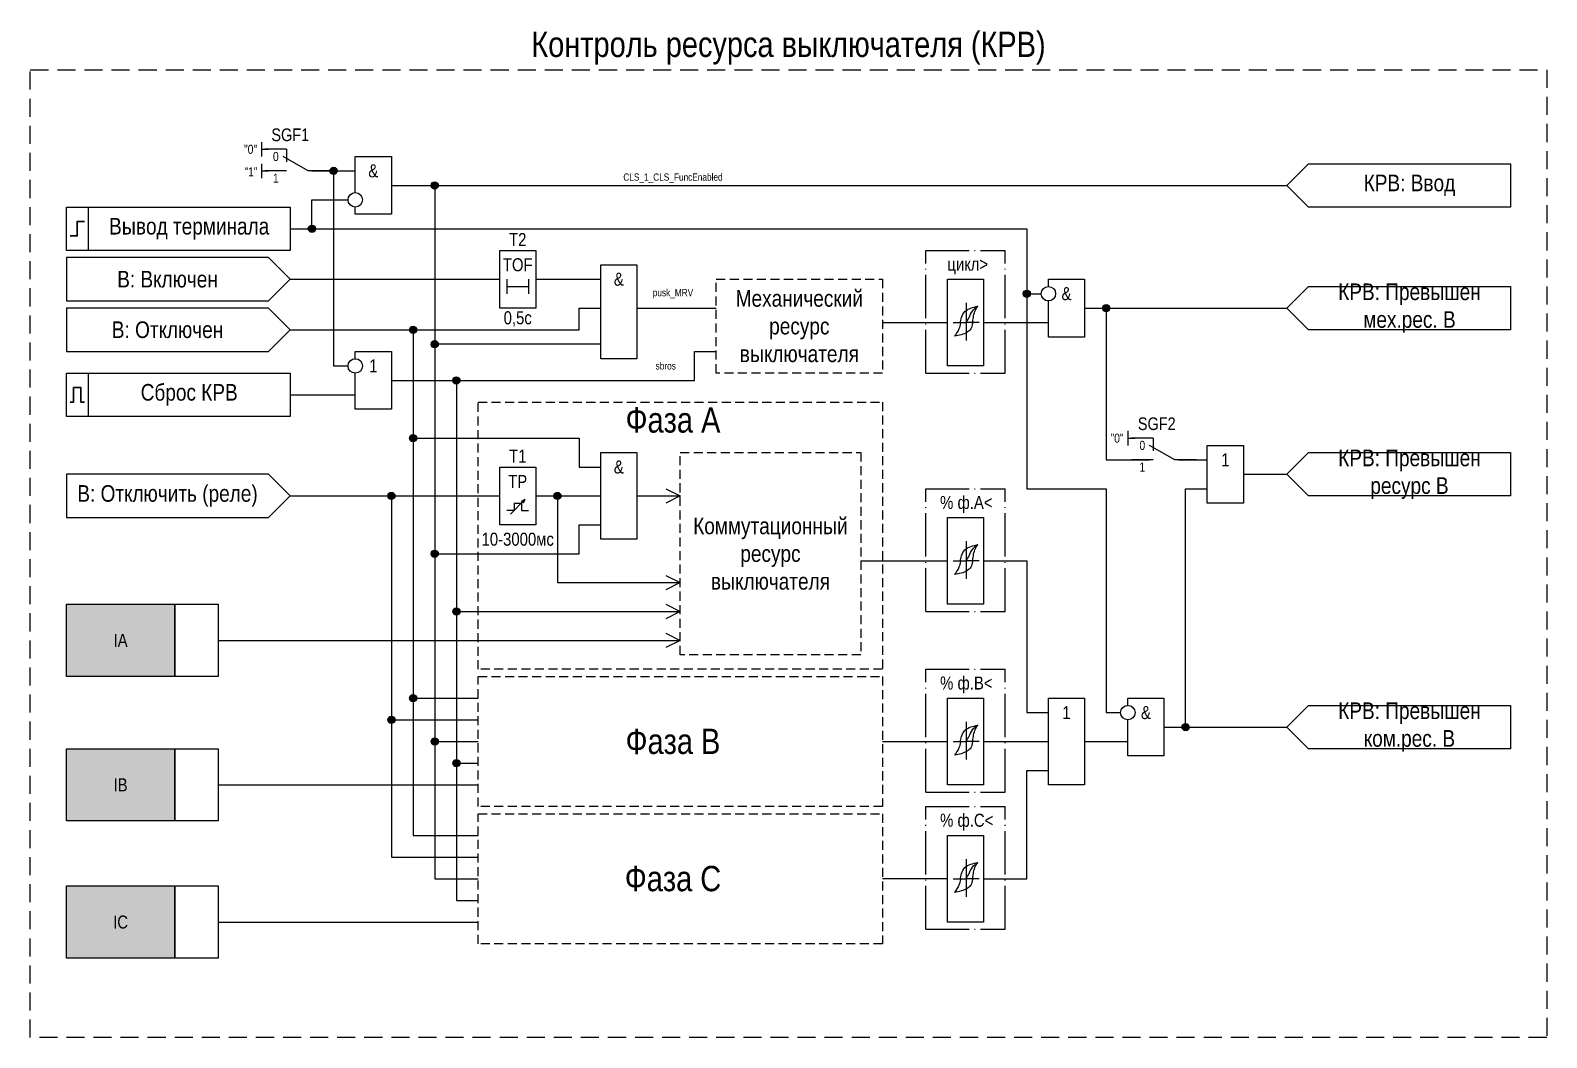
# Model space of a CAD drawing. Header units: millimetres. Extents: x 3 to 1350, y 3 to 186.
# Drawn here: x 1140 to 1350, y 24 to 163.5 of the extents above; entities that cross this region are included whole.
import ezdxf
from ezdxf.enums import TextEntityAlignment as Align

# ---------------------------------------------------------------- set-up
doc = ezdxf.new("R2010")
doc.units = ezdxf.units.MM
doc.linetypes.add('ACAD_ISO04W100', pattern=[30, 24, -3, 0, -3])
doc.linetypes.add('штриховая2', pattern=[0.375, 0.25, -0.125])
doc.layers.add('TEXT', color=7, linetype='Continuous', lineweight=25)
doc.layers.add('Основная', color=7, linetype='Continuous')
doc.styles.add('1.8_Gost_RD', font='ARIALN.TTF', dxfattribs={"height": 1.8})
doc.styles.add('2.5_Gost_RD', font='ARIALN.TTF', dxfattribs={"height": 2.5})
doc.styles.add('3.5_Gost_RD', font='ARIALN.TTF', dxfattribs={"height": 3.5})
doc.styles.add('Вывод', font='ARIALN.TTF', dxfattribs={"height": 2.5})
doc.styles.add('Компонент', font='ARIALN.TTF', dxfattribs={"height": 3.5})

# ---------------------------------------------------------------- blocks, each defined once
blk = doc.blocks.new('*U1034')
at = {"layer": 'Основная', "linetype": 'ACAD_ISO04W100', "ltscale": 0.25}
for p, q in [((0, 0), (11, 0)), ((0, -17), (0, 0)), ((11, -17), (11, 0)), ((0, -17), (11, -17))]:
    blk.add_line(p, q, dxfattribs=at)
at = {"layer": 'Основная', "style": 'Компонент'}
blk.add_attdef('ОУ', text='', height=3.5, dxfattribs=at).set_placement((11, 0), align=Align.MIDDLE_CENTER)
blk = doc.blocks.new('Точка')
at = {"ltscale": 100}
h = blk.add_hatch(color=256, dxfattribs=at)
h.dxf.hatch_style = 1
edge = h.paths.add_edge_path()
edge.add_arc((0, 0), 0.5, 0, 360)
blk.add_circle((0, 0), 0.5, dxfattribs=at)
blk = doc.blocks.new('*U958')
at = {"layer": 'Основная', "ltscale": 0.35}
blk.add_line((6, 6), (6, 2.5), dxfattribs=at)
at = {"layer": 'Основная', "color": 0}
blk.add_line((0, 0), (7, 4), dxfattribs=at)
blk = doc.blocks.new('*U1035')
at = {"layer": 'Основная', "color": 0}
for p, q in [((-3, 6), (-9, 6)), ((-3, 0), (-9, 0)), ((9, 0), (3, 0))]:
    blk.add_line(p, q, dxfattribs=at)
at = {"layer": 'Основная', "ltscale": 0.25, "xscale": -1}
blk.add_blockref('*U958', (3, 0), dxfattribs=at)
at = {"layer": 'Основная'}
for tag, height, style, p in [('ОУ', 3.5, 'Компонент', (-2, 10)), ('В1', 2.5, 'Вывод', (-13, 6)), ('В2', 2.5, 'Вывод', (-6, 4)), ('В3', 2.5, 'Вывод', (-6, -2))]:
    blk.add_attdef(tag, text='', height=height, dxfattribs=dict(at, style=style)).set_placement(p, align=Align.MIDDLE_CENTER)

msp = doc.modelspace()

# ---------------------------------------------------------------- hatches: boundary and pattern name
at = {"ltscale": 100, "true_color": 0xf7941d}
h = msp.add_hatch(color=30, dxfattribs=at)
h.dxf.hatch_style = 1
h.paths.add_polyline_path([(1145, 84), (1160, 84), (1160, 74), (1145, 74)])
h = msp.add_hatch(color=30, dxfattribs=at)
h.dxf.hatch_style = 1
h.paths.add_polyline_path([(1145, 64), (1160, 64), (1160, 54), (1145, 54)])
h = msp.add_hatch(color=30, dxfattribs=at)
h.dxf.hatch_style = 1
h.paths.add_polyline_path([(1145, 45), (1160, 45), (1160, 35), (1145, 35)])

# ---------------------------------------------------------------- linework, layer by layer
at = {"ltscale": 100}
for p, q in [((1172, 148), (1172, 146)), ((1172, 147), (1173, 147)), ((1172, 145), (1172, 143)), ((1172, 144), (1173, 144)), ((1267.79, 123), (1269.6, 123)), ((1271.42, 123), (1269.6, 123)), ((1292, 108), (1292, 106)), ((1292, 107), (1293, 107)), ((1224, 99), (1230, 99)), ((1207, 97), (1206, 97)), ((1206.5, 96.5), (1208.5, 98.5)), ((1208.5, 98.5), (1207.99, 98.25)), ((1208, 97), (1209, 97)), ((1208.5, 98.5), (1208.26, 98.02)), ((1267.79, 90), (1269.6, 90)), ((1271.42, 90), (1269.6, 90)), ((1267.79, 65), (1269.6, 65)), ((1271.42, 65), (1269.6, 65)), ((1267, 46), (1258, 46)), ((1267.79, 46), (1269.6, 46)), ((1271.42, 46), (1269.6, 46))]:
    msp.add_line(p, q, dxfattribs=at)
for p, q in [((1269.6, 125.72), (1269.6, 120.52)), ((1269.6, 92.72), (1269.6, 87.52)), ((1269.6, 67.72), (1269.6, 62.52)), ((1269.6, 48.72), (1269.6, 43.52))]:
    msp.add_line(p, q)
at = {"linetype": 'штриховая2', "ltscale": 10}
msp.add_lwpolyline([(1350, 24), (1140, 24), (1140, 158), (1350, 158)], close=True, dxfattribs=at)
at = {"ltscale": 100}
for points in [[(1185, 141), (1185, 146), (1190, 146), (1190, 138), (1185, 138), (1185, 139)], [(1179, 144), (1185, 144)], [(1179, 144), (1182, 144), (1182, 117), (1184, 117)], [(1176, 136), (1179, 136), (1179, 140), (1184, 140)], [(1176, 136), (1278, 136), (1278, 127), (1280, 127)], [(1176, 136), (1278, 136), (1278, 100), (1289, 100), (1289, 69), (1291, 69)], [(1206, 129), (1206, 127)], [(1209, 129), (1209, 127)], [(1281, 128), (1281, 129), (1286, 129), (1286, 121), (1281, 121), (1281, 126)], [(1206, 128), (1209, 128)], [(1286, 125), (1289, 125), (1289, 104), (1295, 104)], [(1286, 125), (1314, 125)], [(1286, 125), (1290, 125)], [(1258, 123), (1267, 123)], [(1272, 123), (1281, 123)], [(1185, 118), (1185, 119), (1190, 119), (1190, 111), (1185, 111), (1185, 116)], [(1176, 113), (1185, 113)], [(1299, 104), (1303, 104)], [(1308, 102), (1314, 102)], [(1176, 99), (1205, 99)], [(1176, 99), (1190, 99), (1190, 49), (1202, 49)], [(1176, 99), (1190, 99), (1190, 68), (1202, 68)], [(1210, 99), (1219, 99)], [(1210, 99), (1213, 99), (1213, 87), (1230, 87)], [(1228, 100), (1230, 99), (1228, 98)], [(1297, 67), (1300, 67), (1300, 100), (1303, 100)], [(1207, 98), (1207, 97)], [(1207, 98), (1208, 98)], [(1208, 98), (1208, 97)], [(1255, 90), (1267, 90)], [(1272, 90), (1278, 90), (1278, 69), (1281, 69)], [(1228, 88), (1230, 87), (1228, 86)], [(1228, 84), (1230, 83), (1228, 82)], [(1228, 80), (1230, 79), (1228, 78)], [(1166, 79), (1230, 79)], [(1292, 70), (1292, 71), (1297, 71), (1297, 63), (1292, 63), (1292, 68)], [(1297, 67), (1314, 67)], [(1258, 65), (1267, 65)], [(1272, 65), (1281, 65)], [(1286, 65), (1292, 65)], [(1272, 46), (1278, 46), (1278, 61), (1281, 61)], [(1166, 59), (1202, 59)], [(1166, 40), (1202, 40)]]:
    msp.add_lwpolyline(points, dxfattribs=at)
at = {"color": 4, "ltscale": 100}
for points in [[(1345, 145), (1345, 139), (1317, 139), (1314, 142), (1317, 145)], [(1145, 132), (1145, 126), (1173, 126), (1176, 129), (1173, 132)]]:
    msp.add_lwpolyline(points, close=True, dxfattribs=at)
for points in [[(1190, 142), (1314, 142)], [(1190, 142), (1196, 142), (1196, 91), (1216, 91), (1216, 95), (1219, 95)], [(1190, 142), (1196, 142), (1196, 65), (1202, 65)], [(1190, 142), (1196, 142), (1196, 46), (1202, 46)], [(1176, 129), (1205, 129)], [(1210, 129), (1219, 129)], [(1176, 122), (1216, 122), (1216, 125), (1219, 125)], [(1224, 125), (1232, 125), (1232, 125), (1235, 125)], [(1176, 122), (1193, 122), (1193, 107), (1216, 107), (1216, 103), (1219, 103)], [(1176, 122), (1193, 122), (1193, 71), (1202, 71)], [(1176, 122), (1193, 122), (1193, 52), (1202, 52)], [(1219, 120), (1196, 120)], [(1190, 115), (1232, 115), (1232, 119), (1235, 119)], [(1190, 115), (1199, 115), (1199, 43), (1202, 43)], [(1190, 115), (1199, 115), (1199, 62), (1202, 62)], [(1190, 115), (1199, 115), (1199, 83), (1230, 83)]]:
    msp.add_lwpolyline(points, dxfattribs=at)
at = {"ltscale": 100}
for points in [[(1145, 139), (1148, 139), (1148, 133), (1145, 133)], [(1145, 139), (1176, 139), (1176, 133), (1145, 133)], [(1205, 133), (1210, 133), (1210, 125), (1205, 125)], [(1219, 131), (1224, 131), (1224, 118), (1219, 118)], [(1267, 129), (1272, 129), (1272, 117), (1267, 117)], [(1345, 128), (1345, 122), (1317, 122), (1314, 125), (1317, 128)], [(1145, 125), (1145, 119), (1173, 119), (1176, 122), (1173, 125)], [(1145, 116), (1148, 116), (1148, 110), (1145, 110)], [(1145, 116), (1176, 116), (1176, 110), (1145, 110)], [(1219, 105), (1224, 105), (1224, 93), (1219, 93)], [(1303, 106), (1308, 106), (1308, 98), (1303, 98)], [(1345, 105), (1345, 99), (1317, 99), (1314, 102), (1317, 105)], [(1205, 103), (1210, 103), (1210, 95), (1205, 95)], [(1145, 102), (1145, 96), (1173, 96), (1176, 99), (1173, 102)], [(1267, 96), (1272, 96), (1272, 84), (1267, 84)], [(1145, 84), (1160, 84), (1160, 74), (1145, 74)], [(1160, 84), (1166, 84), (1166, 74), (1160, 74)], [(1267, 71), (1272, 71), (1272, 59), (1267, 59)], [(1281, 71), (1286, 71), (1286, 59), (1281, 59)], [(1345, 70), (1345, 64), (1317, 64), (1314, 67), (1317, 70)], [(1145, 64), (1160, 64), (1160, 54), (1145, 54)], [(1160, 64), (1166, 64), (1166, 54), (1160, 54)], [(1267, 52), (1272, 52), (1272, 40), (1267, 40)], [(1145, 45), (1160, 45), (1160, 35), (1145, 35)], [(1160, 45), (1166, 45), (1166, 35), (1160, 35)]]:
    msp.add_lwpolyline(points, close=True, dxfattribs=at)
at = {"lineweight": 30, "ltscale": 100}
for points in [[(1147.5, 137), (1146.5, 137), (1146.5, 135), (1145.5, 135)], [(1145.5, 112), (1146, 112), (1146, 114), (1147, 114), (1147, 112), (1147.5, 112)]]:
    msp.add_lwpolyline(points, dxfattribs=at)
at = {"color": 251, "linetype": 'штриховая2', "ltscale": 5, "true_color": 0x58595b}
for points in [[(1235, 129), (1258, 129), (1258, 116), (1235, 116)], [(1202, 112), (1258, 112), (1258, 75), (1202, 75)], [(1202, 74), (1258, 74), (1258, 56), (1202, 56)], [(1202, 55), (1258, 55), (1258, 37), (1202, 37)]]:
    msp.add_lwpolyline(points, close=True, dxfattribs=at)
at = {"linetype": 'штриховая2', "ltscale": 5}
msp.add_lwpolyline([(1230, 105), (1255, 105), (1255, 77), (1230, 77)], close=True, dxfattribs=at)
at = {"ltscale": 100}
for centre in [(1185, 140), (1281, 127), (1292, 69)]:
    msp.add_circle(centre, 1, dxfattribs=at)
msp.add_circle((1185, 117), 1)
for points in [[(1268.8, 122.92), (1268.95, 123.71), (1269.44, 124.54), (1271.2, 125.26)], [(1269.6, 123), (1270, 123.72), (1270.47, 124.6), (1271.2, 125.26)], [(1270.48, 122.92), (1270.6, 123.71), (1270.81, 124.54), (1271.2, 125.26)], [(1268.8, 122.92), (1268.6, 122.13), (1268, 121.12)], [(1270.48, 122.92), (1270.25, 122.13), (1269.76, 121.67), (1268, 121.12)], [(1268.8, 89.92), (1268.95, 90.71), (1269.44, 91.54), (1271.2, 92.26)], [(1269.6, 90), (1270, 90.72), (1270.47, 91.6), (1271.2, 92.26)], [(1270.48, 89.92), (1270.6, 90.71), (1270.81, 91.54), (1271.2, 92.26)], [(1268.8, 89.92), (1268.6, 89.13), (1268, 88.12)], [(1270.48, 89.92), (1270.25, 89.13), (1269.76, 88.67), (1268, 88.12)], [(1268.8, 64.92), (1268.95, 65.71), (1269.44, 66.54), (1271.2, 67.26)], [(1269.6, 65), (1270, 65.72), (1270.47, 66.6), (1271.2, 67.26)], [(1270.48, 64.92), (1270.6, 65.71), (1270.81, 66.54), (1271.2, 67.26)], [(1268.8, 64.92), (1268.6, 64.13), (1268, 63.12)], [(1270.48, 64.92), (1270.25, 64.13), (1269.76, 63.67), (1268, 63.12)], [(1268.8, 45.92), (1268.95, 46.71), (1269.44, 47.54), (1271.2, 48.26)], [(1269.6, 46), (1270, 46.72), (1270.47, 47.6), (1271.2, 48.26)], [(1270.48, 45.92), (1270.6, 46.71), (1270.81, 47.54), (1271.2, 48.26)], [(1268.8, 45.92), (1268.6, 45.13), (1268, 44.12)], [(1270.48, 45.92), (1270.25, 45.13), (1269.76, 44.67), (1268, 44.12)]]:
    msp.add_spline(points, degree=3)

# ---------------------------------------------------------------- block references
at = {"color": 2, "ltscale": 100}
for p in [(1182, 144), (1196, 142), (1193, 122), (1196, 120), (1199, 115), (1193, 107), (1190, 99), (1213, 99), (1196, 91), (1199, 83), (1193, 71), (1190, 68), (1196, 65), (1199, 62)]:
    msp.add_blockref('Точка', p, dxfattribs=at)
at = {"ltscale": 100}
for p in [(1179, 136), (1278, 127), (1289, 125), (1300, 67)]:
    msp.add_blockref('Точка', p, dxfattribs=at)
at = {"ltscale": 100, "xscale": 0.5, "yscale": 0.5, "zscale": 0.5}
msp.add_blockref('*U1035', (1297, 104), dxfattribs=at).add_auto_attribs({'ОУ': 'SGF2', 'В1': '"0"', 'В2': '0', 'В3': '1'})
at = {"layer": 'Основная', "ltscale": 0.25, "xscale": 0.5, "yscale": 0.5, "zscale": 0.5}
msp.add_blockref('*U1035', (1177, 144), dxfattribs=at).add_auto_attribs({'ОУ': 'SGF1', 'В1': '"0"', 'В2': '0', 'В3': '1'})
at = {"layer": 'Основная', "ltscale": 0.25}
for p in [(1264, 133), (1264, 100), (1264, 75), (1264, 56)]:
    msp.add_blockref('*U1034', p, dxfattribs=at)

# ---------------------------------------------------------------- texts
at = {"color": 30, "ltscale": 100, "insert": (1245, 161), "char_height": 3.5, "width": 210, "attachment_point": 5, "style": '3.5_Gost_RD'}
msp.add_mtext('\\pt38.5;Контроль ресурса выключателя (КРВ)', dxfattribs=at)
at = {"ltscale": 100, "attachment_point": 5}
for s, insert, char_height, width, style in [('&', (1187.5, 144), 1.8, 5, '2.5_Gost_RD'), ('КРВ: Ввод', (1331, 142), 2.3, 28, '2.5_Gost_RD'), ('T2', (1207.5, 134.5), 1.8, 5, '2.5_Gost_RD'), ('TOF', (1207.5, 131), 1.8, 5, '2.5_Gost_RD'), ('В: Включен', (1159, 129), 2.3, 28, '2.5_Gost_RD'), ('&', (1221.5, 129), 1.8, 5, '2.5_Gost_RD'), ('КРВ: Превышен мех.рес. В', (1331, 125), 2.3, 28, '2.5_Gost_RD'), ('&', (1283.5, 127), 1.8, 5, '2.5_Gost_RD'), ('0,5с', (1207.5, 123.5), 1.8, 5, '2.5_Gost_RD'), ('В: Отключен', (1159, 122), 2.3, 28, '2.5_Gost_RD'), ('1', (1187.5, 117), 1.8, 5, '2.5_Gost_RD'), ('Сброс КРВ', (1162, 113), 2.3, 28, '2.5_Gost_RD'), ('T1', (1207.5, 104.5), 1.8, 5, '2.5_Gost_RD'), ('КРВ: Превышен ресурс В', (1331, 102), 2.3, 28, '2.5_Gost_RD'), ('&', (1221.5, 103), 1.8, 5, '2.5_Gost_RD'), ('1', (1305.5, 104), 1.8, 5, '2.5_Gost_RD'), ('TP', (1207.5, 101), 1.8, 5, '2.5_Gost_RD'), ('В: Отключить (реле)', (1159, 99), 2.3, 28, '2.5_Gost_RD'), ('10-3000мс', (1207.5, 93), 1.8, 5, '2.5_Gost_RD'), ('IA', (1152.5, 79), 1.8, 15, '1.8_Gost_RD'), ('1', (1283.5, 69), 1.8, 5, '2.5_Gost_RD'), ('&', (1294.5, 69), 1.8, 5, '2.5_Gost_RD'), ('КРВ: Превышен ком.рес. В', (1331, 67), 2.3, 28, '2.5_Gost_RD'), ('IВ', (1152.5, 59), 1.8, 15, '1.8_Gost_RD'), ('IC', (1152.5, 40), 1.8, 15, '1.8_Gost_RD')]:
    msp.add_mtext(s, dxfattribs=dict(at, insert=insert, char_height=char_height, width=width, style=style))
at = {"ltscale": 100, "attachment_point": 1}
for s, width, insert, char_height, style in [('"1"', 2, (1169.65, 144.5), 1.25, '3.5_Gost_RD'), ('цикл>', 6, (1267, 132), 1.8, '1.8_Gost_RD'), ('% ф.А<', 8.4285, (1266, 99), 1.8, '1.8_Gost_RD'), ('% ф.B<', 8.4285, (1266, 74), 1.8, '1.8_Gost_RD'), ('% ф.C<', 8.4285, (1266, 55), 1.8, '1.8_Gost_RD')]:
    msp.add_mtext_dynamic_manual_height_columns(s, width=width, gutter_width=17.5, heights=[0], dxfattribs=dict(at, insert=insert, char_height=char_height, style=style))
at = {"color": 251, "ltscale": 100, "true_color": 0x58595b, "attachment_point": 5, "style": '3.5_Gost_RD'}
for s, insert, char_height, width in [('Механический ресурс выключателя', (1246.5, 122.5), 2.3, 23), ('Фаза А', (1229, 109.5), 3.5, 58), ('Коммутационный ресурс выключателя', (1242.5, 91), 2.3, 25), ('Фаза В', (1229, 65), 3.5, 58), ('Фаза С', (1229, 46), 3.5, 58)]:
    msp.add_mtext(s, dxfattribs=dict(at, insert=insert, char_height=char_height, width=width))
at = {"layer": 'TEXT', "color": 4, "ltscale": 100, "char_height": 1, "width": 28, "attachment_point": 5, "style": '2.5_Gost_RD'}
for s, insert in [('CLS_1_CLS_FuncEnabled', (1229, 143)), ('pusk_MRV', (1229, 127)), ('sbros', (1228, 117))]:
    msp.add_mtext(s, dxfattribs=dict(at, insert=insert))
at = {"layer": 'TEXT', "ltscale": 100, "insert": (1162, 136), "char_height": 2.3, "width": 28, "attachment_point": 5, "style": '2.5_Gost_RD'}
msp.add_mtext('Вывод терминала', dxfattribs=at)

doc.saveas('drawing.dxf')
